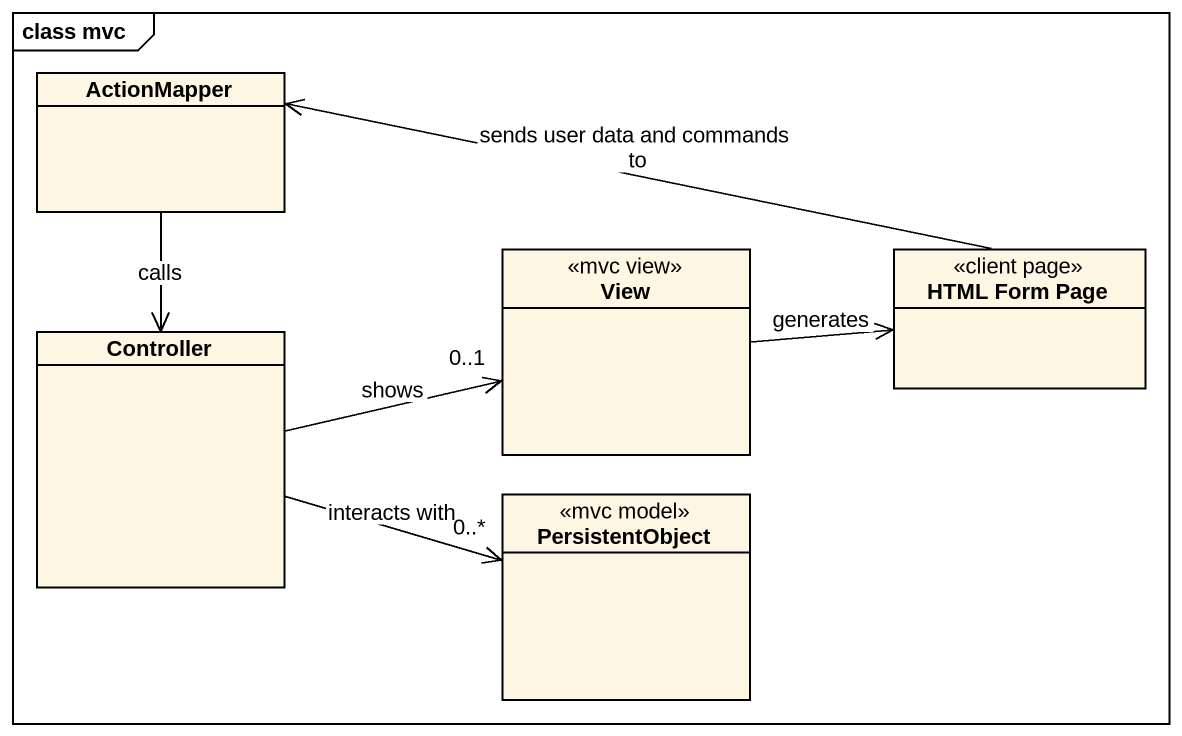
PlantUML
@startuml
mainframe class mvc
hide circle
hide empty members
class ActionMapper
class View <<mvc view>>
class "HTML Form Page" as HTML_Form_Page <<client page>>
class Controller
class PersistentObject <<mvc model>>
ActionMapper --> Controller : calls
View -right-> HTML_Form_Page : generates
HTML_Form_Page -left-> ActionMapper : sends user data and commands to
Controller -right-> "0..1" View : shows
Controller -right-> "0..*" PersistentObject : interacts with
@enduml
